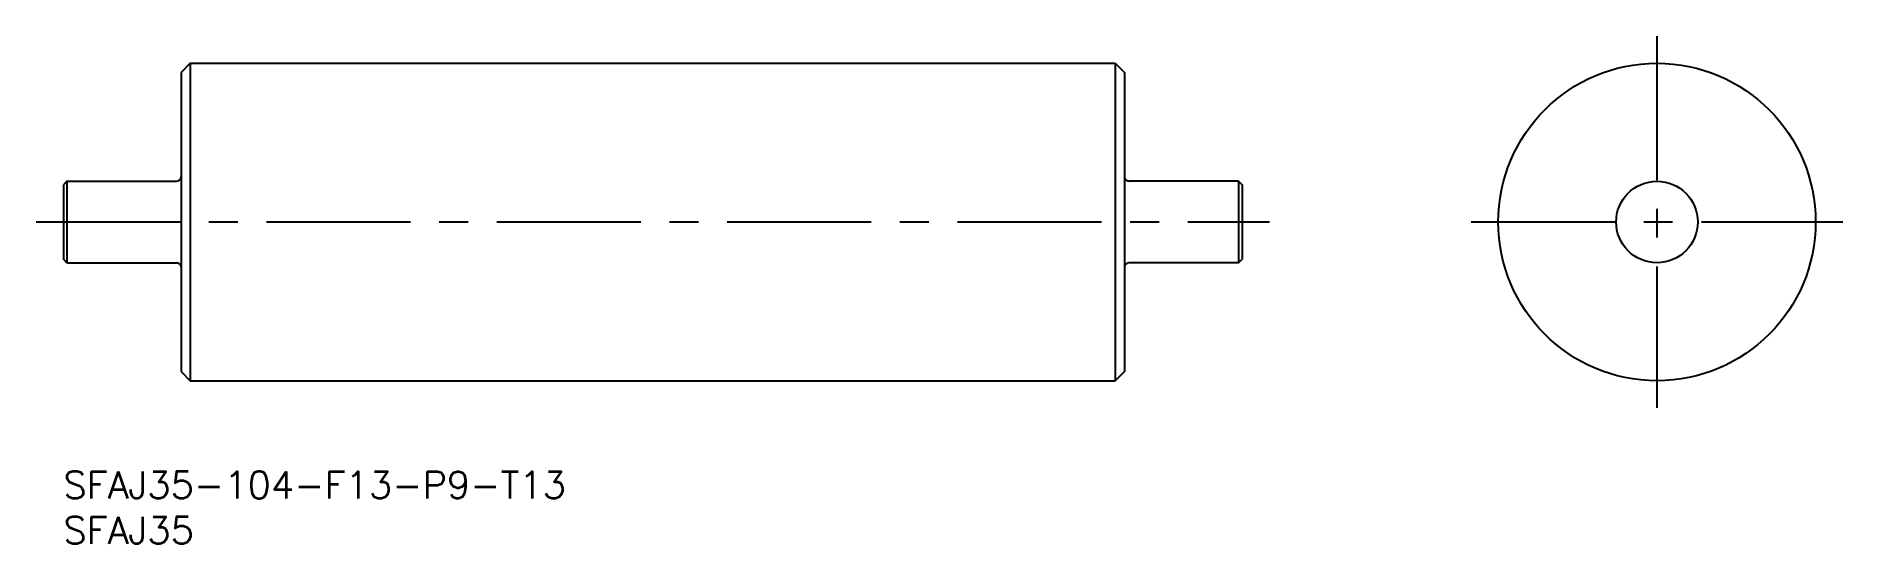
# Model space of a CAD drawing. Extents: x -3 to 196, y -8 to 48.
import ezdxf

# ---------------------------------------------------------------- set-up
doc = ezdxf.new("R2010")
doc.units = 0
doc.header["$LTSCALE"] = 0.5
doc.linetypes.add('CENTER', pattern=[50.8, 31.75, -6.35, 6.35, -6.35])
for name, color, linetype in [('MSM_CENTER', 1, 'CENTER'), ('MSM_CONTINUOUS', 7, 'CONTINUOUS'), ('MSM_PART_NUMBER', 7, 'CONTINUOUS')]:
    doc.layers.add(name, color=color, linetype=linetype)
doc.styles.get("Standard").update_dxf_attribs({"font": 'txt.shx', "height": 3, "bigfont": 'bigfont.shx'})

# ---------------------------------------------------------------- blocks, each defined once
blk = doc.blocks.new('*U4')
at = {"layer": 'MSM_PART_NUMBER'}
blk.add_text('SFAJ35-104-F13-P9-T13', height=3, dxfattribs=at).set_placement((0, -3))
blk = doc.blocks.new('*U5')
at = {"layer": 'MSM_PART_NUMBER'}
blk.add_text('SFAJ35', height=3, dxfattribs=at).set_placement((0, -8))

msp = doc.modelspace()

# ---------------------------------------------------------------- linework, layer by layer
at = {"layer": 'MSM_CENTER'}
for p, q in [((175.73, 48), (175.73, 7)), ((-3, 27.5), (133, 27.5)), ((155.23, 27.5), (196.23, 27.5))]:
    msp.add_line(p, q, dxfattribs=at)
at = {"layer": 'MSM_CONTINUOUS'}
for p, q in [((14, 45), (13, 44)), ((13, 44), (13, 11)), ((14, 45), (14, 10)), ((14, 45), (116, 45)), ((116, 45), (116, 10)), ((116, 45), (117, 44)), ((117, 44), (117, 11)), ((0.4, 32), (0, 31.6)), ((0.4, 32), (12.5, 32)), ((0.4, 32), (0.4, 23)), ((129.6, 32), (117.5, 32)), ((129.6, 32), (129.6, 23)), ((129.6, 32), (130, 31.6)), ((0, 31.6), (0, 23.4)), ((130, 31.6), (130, 23.4)), ((0.4, 23), (0, 23.4)), ((0.4, 23), (12.5, 23)), ((129.6, 23), (117.5, 23)), ((129.6, 23), (130, 23.4)), ((13, 11), (14, 10)), ((14, 10), (116, 10)), ((117, 11), (116, 10))]:
    msp.add_line(p, q, dxfattribs=at)
for radius in [17.5, 4.5]:
    msp.add_circle((175.73, 27.5), radius, dxfattribs=at)
for centre, start, end in [((12.5, 32.5), 270, 0), ((117.5, 32.5), 180, 270), ((12.5, 22.5), 0, 90), ((117.5, 22.5), 90, 180)]:
    msp.add_arc(centre, 0.5, start, end, dxfattribs=at)

# ---------------------------------------------------------------- block references
for name in ['*U4', '*U5']:
    msp.add_blockref(name, (0, 0), dxfattribs=at)

doc.saveas('drawing.dxf')
